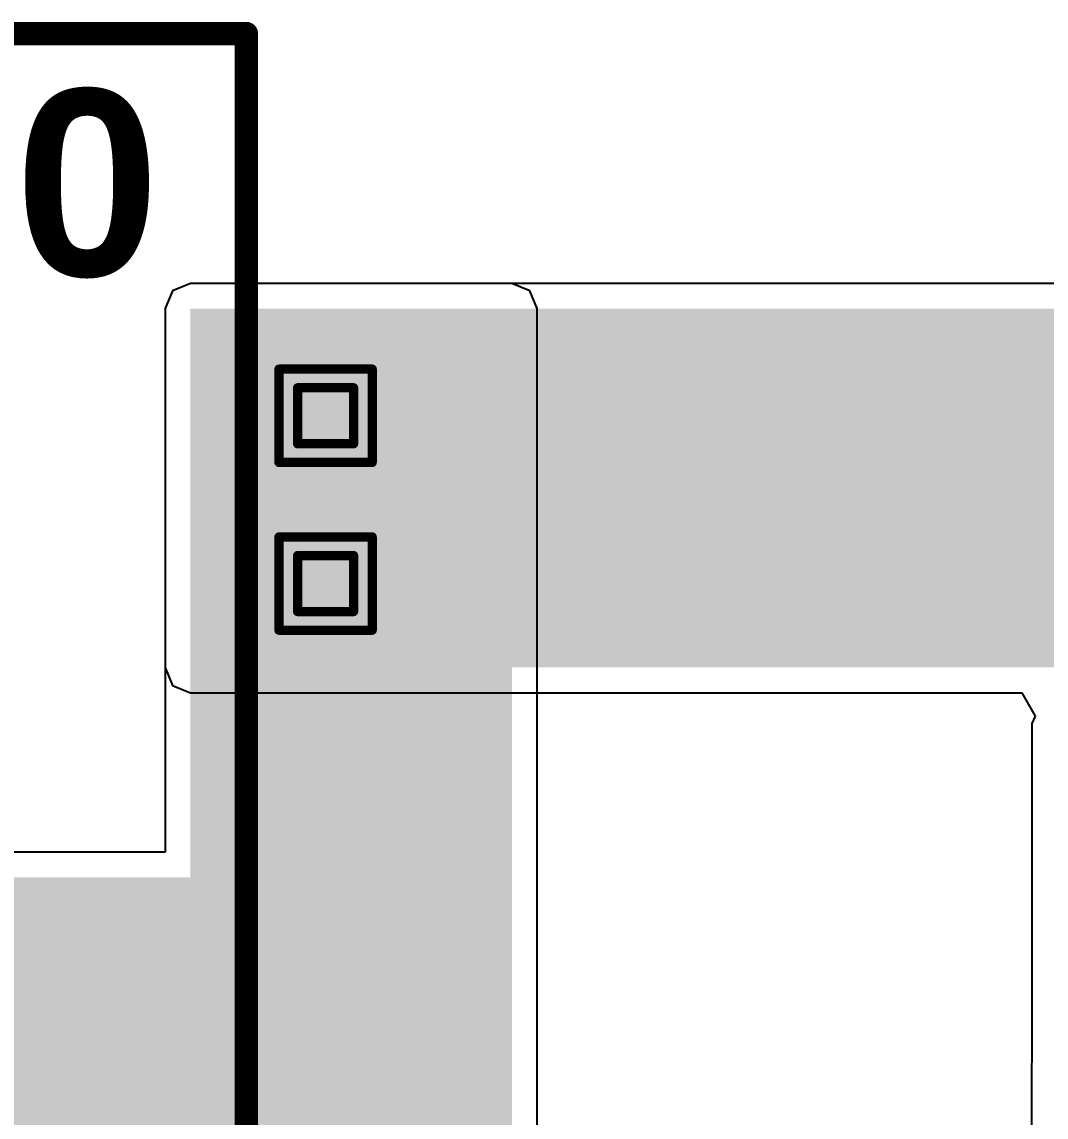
# Model space of a CAD drawing. Header units: inches. Extents: x -0.3 to 9.9, y -0.4 to 5.
# Drawn here: x 2.7538 to 2.9736, y 1.8255 to 2.0605 of the extents above; entities that cross this region are included whole.
import ezdxf

# ---------------------------------------------------------------- set-up
doc = ezdxf.new("R2010")
doc.units = ezdxf.units.IN
doc.header["$MEASUREMENT"] = 0
for name, color, linetype in [('Bottom Layer', 5, 'Continuous'), ('Bottom Solder', 6, 'Continuous'), ('Drill Drawing', 1, 'Continuous'), ('Top Layer', 1, 'Continuous'), ('Top Overlay', 2, 'Continuous'), ('Top Solder', 216, 'Continuous'), ('Via Holes', 16, 'Continuous')]:
    doc.layers.add(name, color=color, linetype=linetype)
doc.styles.add('Arial_Bold', font='', dxfattribs={"height": 0.2})
doc.styles.get('Arial_Bold').set_extended_font_data('Arial', bold=True)

# ---------------------------------------------------------------- blocks, each defined once
blk = doc.blocks.new('OLED_0_96________2C_12')
at = {"layer": 'Top Overlay'}
for points in [[(-0.539, 0.062, 0.005, 0.005, 0), (0.539, 0.062, 0.005, 0.005, 0)], [(0.539, -1.036, 0.005, 0.005, 0), (0.539, 0.062, 0.005, 0.005, 0)]]:
    blk.add_lwpolyline(points, format="xyseb", dxfattribs=at)
blk.add_lwpolyline([(0.53775, 0.062, 0.0025, 0.0025, 1), (0.54025, 0.062, 0.0025, 0.0025, 1)], format="xyseb", close=True, dxfattribs=at)
blk.add_lwpolyline([(0.53775, 0.062, 0.0025, 0.0025, 1), (0.54025, 0.062, 0.0025, 0.0025, 1)], format="xyseb", close=True, dxfattribs=at)

msp = doc.modelspace()

# ---------------------------------------------------------------- hatches: boundary and pattern name
at = {"layer": 'Bottom Layer'}
msp.add_hatch(color=5, dxfattribs=at).paths.add_polyline_path([(2.79, 1.922), (3.247, 1.922), (3.247, 1.999), (2.79, 1.999)])
h = msp.add_hatch(color=5, dxfattribs=at)
edge = h.paths.add_edge_path()
edge.add_arc((2.819, 1.976), 0.01181, 0, 360)
h = msp.add_hatch(color=5, dxfattribs=at)
edge = h.paths.add_edge_path()
edge.add_arc((2.819, 1.94), 0.01181, 0, 360)
at = {"layer": 'Bottom Solder'}
h = msp.add_hatch(color=6, dxfattribs=at)
edge = h.paths.add_edge_path()
edge.add_arc((2.819, 1.976), 0.00591, 0, 360)
h = msp.add_hatch(color=6, dxfattribs=at)
edge = h.paths.add_edge_path()
edge.add_arc((2.819, 1.94), 0.00591, 0, 360)
at = {"layer": 'Top Layer'}
for points in [[(2.79, 1.84415), (2.859, 1.84415), (2.859, 1.999), (2.79, 1.999)], [(2.859, 1.819), (2.859, 1.877), (1.895, 1.877), (1.895, 1.819)]]:
    msp.add_hatch(color=1, dxfattribs=at).paths.add_polyline_path(points)
h = msp.add_hatch(color=1, dxfattribs=at)
edge = h.paths.add_edge_path()
edge.add_arc((2.819, 1.976), 0.01181, 0, 360)
h = msp.add_hatch(color=1, dxfattribs=at)
edge = h.paths.add_edge_path()
edge.add_arc((2.819, 1.94), 0.01181, 0, 360)
at = {"layer": 'Top Solder'}
h = msp.add_hatch(color=216, dxfattribs=at)
edge = h.paths.add_edge_path()
edge.add_arc((2.819, 1.976), 0.00591, 0, 360)
h = msp.add_hatch(color=216, dxfattribs=at)
edge = h.paths.add_edge_path()
edge.add_arc((2.819, 1.94), 0.00591, 0, 360)
at = {"layer": 'Via Holes'}
h = msp.add_hatch(color=7, dxfattribs=at)
edge = h.paths.add_edge_path()
edge.add_arc((2.819, 1.976), 0.00591, 0, 360)
h = msp.add_hatch(color=7, dxfattribs=at)
edge = h.paths.add_edge_path()
edge.add_arc((2.819, 1.94), 0.00591, 0, 360)

# ---------------------------------------------------------------- linework, layer by layer
at = {"layer": 'Bottom Layer'}
for p, q in [((2.79, 2.00441), (2.78617, 2.00283)), ((3.247, 2.00441), (2.79, 2.00441)), ((2.78617, 2.00283), (2.78459, 1.999)), ((2.78459, 1.999), (2.78459, 1.922)), ((2.78459, 1.922), (2.78617, 1.91817)), ((2.78617, 1.91817), (2.79, 1.91659)), ((2.79, 1.91659), (2.9684, 1.91659)), ((2.9684, 1.91659), (2.97125, 1.91159)), ((2.97125, 1.91159), (2.97059, 1.91)), ((2.97059, 1.91), (2.97059, 1.83739)), ((2.97059, 1.83739), (2.97051, 1.837)), ((2.97051, 1.837), (2.97051, 1.522))]:
    msp.add_line(p, q, dxfattribs=at)
at = {"layer": 'Drill Drawing'}
for points in [[(2.809, 1.986, 0.002, 0.002, 0), (2.829, 1.986, 0.002, 0.002, 0)], [(2.809, 1.966, 0.002, 0.002, 0), (2.809, 1.986, 0.002, 0.002, 0)], [(2.829, 1.966, 0.002, 0.002, 0), (2.829, 1.986, 0.002, 0.002, 0)], [(2.813, 1.982, 0.002, 0.002, 0), (2.825, 1.982, 0.002, 0.002, 0)], [(2.813, 1.97, 0.002, 0.002, 0), (2.813, 1.982, 0.002, 0.002, 0)], [(2.825, 1.97, 0.002, 0.002, 0), (2.825, 1.982, 0.002, 0.002, 0)], [(2.813, 1.97, 0.002, 0.002, 0), (2.825, 1.97, 0.002, 0.002, 0)], [(2.809, 1.966, 0.002, 0.002, 0), (2.829, 1.966, 0.002, 0.002, 0)], [(2.809, 1.95, 0.002, 0.002, 0), (2.829, 1.95, 0.002, 0.002, 0)], [(2.809, 1.93, 0.002, 0.002, 0), (2.809, 1.95, 0.002, 0.002, 0)], [(2.829, 1.93, 0.002, 0.002, 0), (2.829, 1.95, 0.002, 0.002, 0)], [(2.813, 1.946, 0.002, 0.002, 0), (2.825, 1.946, 0.002, 0.002, 0)], [(2.813, 1.934, 0.002, 0.002, 0), (2.813, 1.946, 0.002, 0.002, 0)], [(2.825, 1.934, 0.002, 0.002, 0), (2.825, 1.946, 0.002, 0.002, 0)], [(2.813, 1.934, 0.002, 0.002, 0), (2.825, 1.934, 0.002, 0.002, 0)], [(2.809, 1.93, 0.002, 0.002, 0), (2.829, 1.93, 0.002, 0.002, 0)]]:
    msp.add_lwpolyline(points, format="xyseb", dxfattribs=at)
for points in [[(2.8085, 1.986, 0.001, 0.001, 1), (2.8095, 1.986, 0.001, 0.001, 1)], [(2.8085, 1.986, 0.001, 0.001, 1), (2.8095, 1.986, 0.001, 0.001, 1)], [(2.8285, 1.986, 0.001, 0.001, 1), (2.8295, 1.986, 0.001, 0.001, 1)], [(2.8285, 1.986, 0.001, 0.001, 1), (2.8295, 1.986, 0.001, 0.001, 1)], [(2.8125, 1.982, 0.001, 0.001, 1), (2.8135, 1.982, 0.001, 0.001, 1)], [(2.8125, 1.982, 0.001, 0.001, 1), (2.8135, 1.982, 0.001, 0.001, 1)], [(2.8245, 1.982, 0.001, 0.001, 1), (2.8255, 1.982, 0.001, 0.001, 1)], [(2.8245, 1.982, 0.001, 0.001, 1), (2.8255, 1.982, 0.001, 0.001, 1)], [(2.8125, 1.97, 0.001, 0.001, 1), (2.8135, 1.97, 0.001, 0.001, 1)], [(2.8125, 1.97, 0.001, 0.001, 1), (2.8135, 1.97, 0.001, 0.001, 1)], [(2.8245, 1.97, 0.001, 0.001, 1), (2.8255, 1.97, 0.001, 0.001, 1)], [(2.8245, 1.97, 0.001, 0.001, 1), (2.8255, 1.97, 0.001, 0.001, 1)], [(2.8085, 1.966, 0.001, 0.001, 1), (2.8095, 1.966, 0.001, 0.001, 1)], [(2.8085, 1.966, 0.001, 0.001, 1), (2.8095, 1.966, 0.001, 0.001, 1)], [(2.8285, 1.966, 0.001, 0.001, 1), (2.8295, 1.966, 0.001, 0.001, 1)], [(2.8285, 1.966, 0.001, 0.001, 1), (2.8295, 1.966, 0.001, 0.001, 1)], [(2.8085, 1.95, 0.001, 0.001, 1), (2.8095, 1.95, 0.001, 0.001, 1)], [(2.8085, 1.95, 0.001, 0.001, 1), (2.8095, 1.95, 0.001, 0.001, 1)], [(2.8285, 1.95, 0.001, 0.001, 1), (2.8295, 1.95, 0.001, 0.001, 1)], [(2.8285, 1.95, 0.001, 0.001, 1), (2.8295, 1.95, 0.001, 0.001, 1)], [(2.8125, 1.946, 0.001, 0.001, 1), (2.8135, 1.946, 0.001, 0.001, 1)], [(2.8125, 1.946, 0.001, 0.001, 1), (2.8135, 1.946, 0.001, 0.001, 1)], [(2.8245, 1.946, 0.001, 0.001, 1), (2.8255, 1.946, 0.001, 0.001, 1)], [(2.8245, 1.946, 0.001, 0.001, 1), (2.8255, 1.946, 0.001, 0.001, 1)], [(2.8125, 1.934, 0.001, 0.001, 1), (2.8135, 1.934, 0.001, 0.001, 1)], [(2.8125, 1.934, 0.001, 0.001, 1), (2.8135, 1.934, 0.001, 0.001, 1)], [(2.8245, 1.934, 0.001, 0.001, 1), (2.8255, 1.934, 0.001, 0.001, 1)], [(2.8245, 1.934, 0.001, 0.001, 1), (2.8255, 1.934, 0.001, 0.001, 1)], [(2.8085, 1.93, 0.001, 0.001, 1), (2.8095, 1.93, 0.001, 0.001, 1)], [(2.8085, 1.93, 0.001, 0.001, 1), (2.8095, 1.93, 0.001, 0.001, 1)], [(2.8285, 1.93, 0.001, 0.001, 1), (2.8295, 1.93, 0.001, 0.001, 1)], [(2.8285, 1.93, 0.001, 0.001, 1), (2.8295, 1.93, 0.001, 0.001, 1)]]:
    msp.add_lwpolyline(points, format="xyseb", close=True, dxfattribs=at)
at = {"layer": 'Top Layer'}
for p, q in [((2.79, 2.00441), (2.78617, 2.00283)), ((2.859, 2.00441), (2.79, 2.00441)), ((2.86283, 2.00283), (2.859, 2.00441)), ((2.78617, 2.00283), (2.78459, 1.999)), ((2.86441, 1.999), (2.86283, 2.00283)), ((2.78459, 1.999), (2.78459, 1.88241)), ((2.86441, 1.877), (2.86441, 1.999)), ((2.78459, 1.88241), (2.26259, 1.88241)), ((2.86441, 1.819), (2.86441, 1.877))]:
    msp.add_line(p, q, dxfattribs=at)

# ---------------------------------------------------------------- block references
msp.add_blockref('OLED_0_96________2C_12', (2.263, 1.996))

# ---------------------------------------------------------------- texts
at = {"layer": 'Top Overlay', "style": 'Arial_Bold'}
msp.add_text('OLED10', height=0.04, dxfattribs=at).set_placement((2.56604, 2.00601))

doc.saveas('drawing.dxf')
